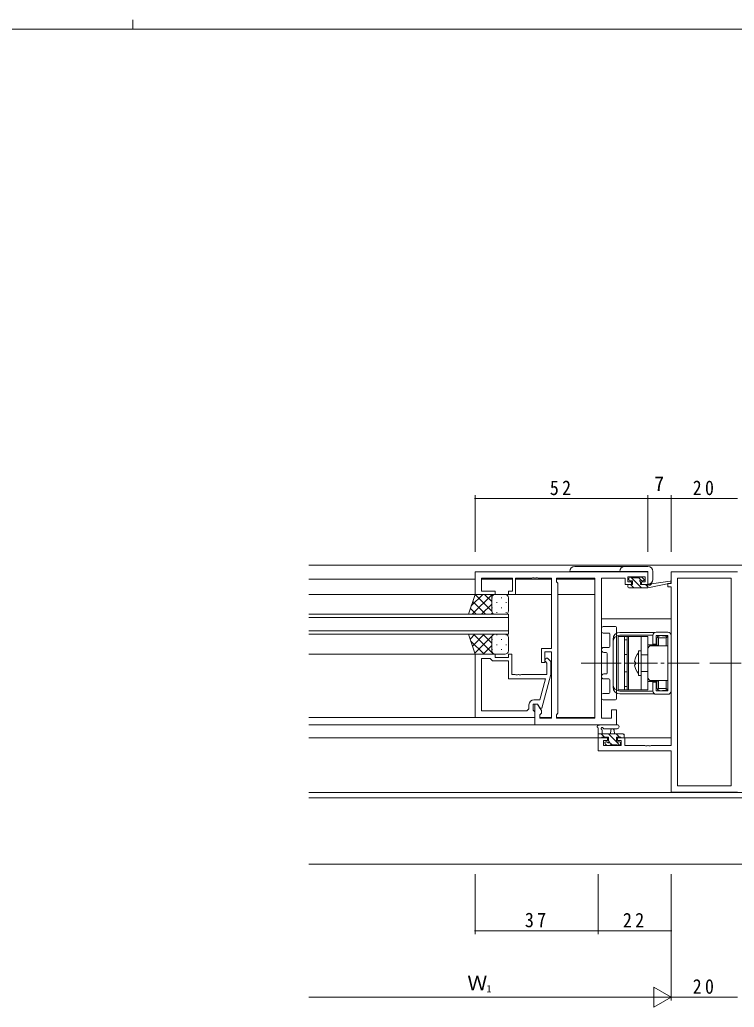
# Model space of a CAD drawing. Units: millimetres on the paper. Extents: x -397 to 397, y -282 to 282.
# Drawn here: x -42.9 to 172.1, y -15 to 282.1 of the extents above; entities that cross this region are included whole.
import ezdxf
from ezdxf.enums import TextEntityAlignment as Align

# ---------------------------------------------------------------- set-up
doc = ezdxf.new("R2010")
doc.units = ezdxf.units.MM
doc.linetypes.add('USER2', pattern=[13, 10, -1, 1, -1])
doc.linetypes.add('USER4', pattern=[4, 3, -1])
for name, color, linetype, lineweight in [('0-1_YKK_ZWAK', 7, 'Continuous', 18), ('0-3_YKK_11', 7, 'Continuous', 18), ('0-4_YKK_12', 2, 'Continuous', 18), ('0-6_YKK_13', 4, 'Continuous', 18), ('0-7_YKK_D', 6, 'Continuous', 18)]:
    doc.layers.add(name, color=color, linetype=linetype, lineweight=lineweight)
doc.styles.add('ＭＳ ゴシック', font='')
doc.styles.get('ＭＳ ゴシック').set_extended_font_data('MS Gothic')

msp = doc.modelspace()

# ---------------------------------------------------------------- linework, layer by layer
at = {"layer": '0-1_YKK_ZWAK'}
for p, q in [((376.092, 279.3), (-393.908, 279.3)), ((-8.894, 282.1), (-8.894, 279.3))]:
    msp.add_line(p, q, dxfattribs=at)
at = {"layer": '0-3_YKK_11'}
for p, q in [((94.12, 116.045), (94.12, 109.245)), ((146.12, 116.045), (94.12, 116.045)), ((146.12, 112.245), (146.12, 116.045)), ((153.12, 116.045), (173.12, 116.045)), ((153.12, 112.545), (153.12, 116.045)), ((96.05, 114.115), (105.32, 114.115)), ((96.05, 110.245), (96.05, 114.115)), ((105.32, 114.115), (105.32, 110.245)), ((106.32, 114.115), (111.162, 114.115)), ((106.32, 109.245), (106.32, 114.115)), ((111.162, 114.115), (111.345, 114.235)), ((111.345, 114.235), (111.895, 114.235)), ((111.895, 114.235), (112.078, 114.115)), ((112.078, 114.115), (112.162, 114.115)), ((112.162, 114.115), (112.345, 114.235)), ((112.345, 114.235), (112.895, 114.235)), ((112.895, 114.235), (113.078, 114.115)), ((113.078, 114.115), (117.12, 114.115)), ((117.12, 114.115), (117.12, 92.945)), ((118.62, 114.115), (118.62, 113.045)), ((130.19, 114.115), (118.62, 114.115)), ((118.62, 113.045), (119.05, 112.615)), ((130.19, 71.975), (130.19, 114.115)), ((130.19, 71.975), (130.19, 114.115)), ((132.12, 114.115), (139.32, 114.115)), ((132.12, 71.975), (132.12, 114.115)), ((139.32, 114.115), (139.32, 113.315)), ((139.32, 113.315), (139.32, 112.245)), ((140.12, 114.545), (145.32, 114.545)), ((140.12, 113.045), (140.12, 114.545)), ((141.22, 113.045), (140.12, 113.045)), ((141.22, 112.245), (141.22, 113.045)), ((144.22, 113.045), (144.22, 112.245)), ((145.32, 113.045), (144.22, 113.045)), ((145.32, 114.545), (145.32, 113.045)), ((155.05, 114.115), (155.05, 51.675)), ((171.19, 114.115), (155.05, 114.115)), ((171.19, 51.675), (171.19, 114.115)), ((171.19, 51.675), (171.19, 114.115)), ((100.12, 110.245), (96.05, 110.245)), ((100.12, 109.245), (100.12, 110.245)), ((104.12, 110.245), (104.12, 109.245)), ((105.32, 110.245), (104.12, 110.245)), ((119.05, 112.615), (119.05, 73.475)), ((139.32, 112.245), (141.22, 112.245)), ((144.22, 112.245), (146.12, 112.245)), ((152.12, 112.545), (153.12, 112.545)), ((152.12, 111.545), (152.12, 112.545)), ((153.12, 111.545), (152.12, 111.545)), ((153.12, 63.775), (153.12, 111.545)), ((94.12, 109.245), (100.12, 109.245)), ((104.12, 109.245), (106.32, 109.245)), ((114.12, 92.945), (114.12, 88.745)), ((117.12, 92.945), (114.12, 92.945)), ((94.12, 91.245), (100.12, 91.245)), ((94.12, 72.245), (94.12, 91.245)), ((96.05, 89.945), (96.05, 74.175)), ((98.62, 89.945), (96.05, 89.945)), ((96.05, 89.945), (96.05, 74.175)), ((98.82, 89.745), (98.62, 89.945)), ((99.32, 89.245), (98.82, 89.745)), ((104.12, 89.245), (99.32, 89.245)), ((100.12, 91.245), (100.12, 90.245)), ((100.12, 90.245), (104.12, 90.245)), ((104.12, 91.245), (105.12, 91.245)), ((104.12, 90.245), (104.12, 91.245)), ((104.12, 83.845), (104.12, 89.245)), ((105.12, 91.245), (105.12, 85.145)), ((115.12, 91.945), (117.12, 91.945)), ((115.12, 88.745), (115.12, 91.945)), ((116.144, 89.87), (116.92, 89.094)), ((117.12, 91.945), (117.12, 71.975)), ((114.12, 88.745), (115.12, 88.745)), ((115.72, 88.597), (115.296, 89.021)), ((115.72, 85.145), (115.72, 88.597)), ((116.92, 89.094), (116.92, 85.149)), ((115.328, 83.845), (104.12, 83.845)), ((105.12, 85.145), (106.162, 85.145)), ((106.162, 85.145), (106.345, 85.025)), ((106.345, 85.025), (106.895, 85.025)), ((106.895, 85.025), (107.078, 85.145)), ((107.078, 85.145), (107.162, 85.145)), ((107.162, 85.145), (107.345, 85.025)), ((107.345, 85.025), (107.895, 85.025)), ((107.895, 85.025), (108.078, 85.145)), ((108.078, 85.145), (115.72, 85.145)), ((113.64, 77.545), (115.328, 83.845)), ((116.92, 85.149), (114.213, 75.045)), ((111.82, 77.545), (113.64, 77.545)), ((110.32, 75.175), (110.32, 76.045)), ((111.62, 76.245), (111.62, 74.445)), ((112.92, 76.245), (111.62, 76.245)), ((111.62, 74.445), (111.82, 74.245)), ((112.12, 76.245), (112.12, 70.045)), ((112.92, 76.245), (112.12, 76.245)), ((114.05, 74.288), (112.92, 76.245)), ((113.613, 75.045), (112.92, 76.245)), ((114.213, 75.045), (113.613, 75.045)), ((114.05, 73.475), (114.05, 74.288)), ((135.12, 74.545), (135.12, 71.975)), ((136.62, 74.545), (135.12, 74.545)), ((136.62, 70.045), (136.62, 74.545)), ((112.12, 72.245), (94.12, 72.245)), ((96.05, 74.175), (109.32, 74.175)), ((111.82, 74.245), (112.12, 73.945)), ((112.12, 73.945), (112.12, 72.245)), ((113.62, 73.045), (114.05, 73.475)), ((113.62, 71.975), (113.62, 73.045)), ((117.12, 71.975), (113.62, 71.975)), ((119.05, 73.475), (118.62, 73.045)), ((118.62, 73.045), (118.62, 71.975)), ((118.62, 71.975), (130.19, 71.975)), ((135.12, 71.975), (132.12, 71.975)), ((112.12, 70.045), (136.62, 70.045)), ((131.12, 66.045), (133.92, 66.045)), ((131.12, 62.145), (131.12, 66.045)), ((133.92, 66.045), (133.92, 65.245)), ((136.92, 66.045), (139.22, 66.045)), ((136.92, 65.245), (136.92, 66.045)), ((139.22, 66.045), (139.22, 63.775)), ((132.75, 65.245), (132.75, 63.775)), ((133.92, 65.245), (132.75, 65.245)), ((132.75, 63.775), (138.02, 63.775)), ((138.02, 65.245), (136.92, 65.245)), ((138.02, 63.775), (138.02, 65.245)), ((139.22, 63.775), (145.162, 63.775)), ((145.162, 63.775), (145.345, 63.655)), ((145.345, 63.655), (145.895, 63.655)), ((145.895, 63.655), (146.078, 63.775)), ((146.078, 63.775), (146.162, 63.775)), ((146.162, 63.775), (146.345, 63.655)), ((146.345, 63.655), (146.895, 63.655)), ((146.895, 63.655), (147.078, 63.775)), ((147.078, 63.775), (153.12, 63.775)), ((153.12, 62.145), (131.12, 62.145)), ((153.12, 49.745), (153.12, 62.145)), ((155.05, 51.675), (171.19, 51.675)), ((173.12, 49.745), (153.12, 49.745))]:
    msp.add_line(p, q, dxfattribs=at)
for centre, radius, start, end in [((115.72, 89.445), 0.6, 44.99999, 225.00001), ((111.82, 76.045), 1.5, 90.00001, 179.99999), ((109.32, 75.175), 1, 270.00001, 359.99999)]:
    msp.add_arc(centre, radius, start, end, dxfattribs=at)
at = {"layer": '0-4_YKK_12'}
for p, q in [((44.12, 118.045), (282.12, 118.045)), ((44.12, 113.845), (94.12, 113.845)), ((105.318, 113.845), (96.051, 113.845)), ((117.118, 113.845), (106.321, 113.845)), ((130.19, 113.845), (118.621, 113.845)), ((117.12, 109.245), (44.12, 109.245)), ((130.19, 109.245), (119.05, 109.245)), ((44.12, 103.245), (104.12, 103.245)), ((104.12, 102.245), (44.12, 102.245)), ((104.12, 103.245), (104.12, 97.245)), ((153.12, 101.845), (132.12, 101.845)), ((44.12, 98.245), (104.12, 98.245)), ((104.12, 97.245), (44.12, 97.245)), ((44.12, 91.245), (94.62, 91.245)), ((44.12, 72.245), (112.12, 72.245)), ((117.118, 72.245), (113.621, 72.245)), ((130.19, 72.245), (118.621, 72.245)), ((44.12, 70.045), (112.42, 70.045)), ((44.12, 66.045), (134.22, 66.045)), ((153.12, 66.045), (136.62, 66.045)), ((282.12, 49.675), (44.12, 49.675)), ((282.12, 48.045), (44.12, 48.045)), ((282.12, 28.045), (44.12, 28.045))]:
    msp.add_line(p, q, dxfattribs=at)
at = {"layer": '0-6_YKK_13'}
for p, q in [((146.122, 116.165), (122.622, 116.165)), ((124.122, 117.665), (146.122, 117.665)), ((146.122, 112.265), (146.122, 116.165)), ((147.622, 116.165), (147.622, 113.765)), ((140.42, 113.645), (140.42, 114.145)), ((140.72, 114.445), (141.22, 114.445)), ((140.97, 114.445), (144.17, 111.245)), ((141.42, 114.245), (143.42, 114.245)), ((143.415, 114.245), (144.305, 113.355)), ((143.62, 114.445), (144.22, 114.445)), ((144.72, 113.345), (144.381, 113.345)), ((144.432, 114.357), (144.932, 113.857)), ((147.232, 112.419), (152.774, 113.242)), ((140.12, 111.545), (140.12, 111.945)), ((140.42, 112.245), (141.52, 112.245)), ((140.42, 111.245), (146.118, 111.245)), ((140.925, 112.245), (141.925, 111.245)), ((145.415, 112.245), (146.118, 111.542)), ((146.118, 111.245), (152.879, 112.652)), ((146.118, 112.245), (146.205, 112.259)), ((146.118, 111.245), (146.118, 112.245)), ((92.12, 103.245), (94.12, 109.245)), ((96.423, 109.245), (92.968, 105.79)), ((99.252, 109.245), (93.252, 103.245)), ((97.271, 103.245), (93.408, 107.109)), ((99.12, 104.225), (94.115, 109.23)), ((94.12, 109.245), (100.12, 109.245)), ((99.12, 107.054), (96.928, 109.245)), ((99.12, 108.245), (99.12, 104.245)), ((99.12, 108.245), (99.12, 104.245)), ((99.21, 108.325), (99.21, 108.125)), ((99.807, 109.195), (99.756, 109.245)), ((103.12, 109.245), (100.12, 109.245)), ((102.04, 108.325), (102.04, 108.125)), ((104.12, 104.245), (104.12, 108.245)), ((94.443, 103.245), (92.701, 104.988)), ((99.12, 106.285), (96.08, 103.245)), ((99.21, 105.295), (99.21, 105.095)), ((100.625, 106.91), (100.625, 106.71)), ((102.04, 105.295), (102.04, 105.095)), ((103.455, 106.91), (103.455, 106.71)), ((100.12, 103.245), (92.12, 103.245)), ((99.315, 103.652), (98.908, 103.245)), ((100.1, 103.245), (100.099, 103.246)), ((100.12, 103.245), (103.12, 103.245)), ((100.625, 103.88), (100.625, 103.68)), ((103.455, 103.88), (103.455, 103.68)), ((132.12, 98.115), (132.12, 99.045)), ((132.62, 99.545), (136.32, 99.545)), ((136.62, 99.245), (136.62, 77.845)), ((92.12, 97.245), (94.12, 91.245)), ((100.12, 97.245), (92.12, 97.245)), ((94.043, 97.245), (92.601, 95.803)), ((96.823, 91.245), (92.768, 95.3)), ((96.871, 97.245), (93.308, 93.682)), ((99.652, 91.245), (93.652, 97.245)), ((99.7, 97.245), (94.015, 91.56)), ((99.12, 94.605), (96.48, 97.245)), ((99.12, 92.245), (99.12, 96.245)), ((99.12, 92.245), (99.12, 96.245)), ((99.21, 95.595), (99.21, 95.795)), ((99.513, 97.04), (99.308, 97.245)), ((100.12, 97.245), (103.12, 97.245)), ((100.625, 97.01), (100.625, 97.21)), ((102.04, 95.595), (102.04, 95.795)), ((103.455, 97.01), (103.455, 97.188)), ((104.12, 96.245), (104.12, 92.245)), ((134.39, 97.615), (132.62, 97.615)), ((134.69, 93.595), (134.69, 97.315)), ((135.62, 95.795), (135.62, 81.295)), ((137.12, 96.545), (137.12, 80.545)), ((140.32, 96.545), (137.12, 96.545)), ((137.62, 97.795), (148.184, 97.795)), ((137.62, 96.945), (147.631, 96.945)), ((139.12, 80.545), (139.12, 96.545)), ((139.92, 95.545), (139.12, 95.545)), ((139.12, 95.545), (139.12, 81.545)), ((139.92, 96.545), (139.92, 80.545)), ((146.12, 96.545), (139.92, 96.545)), ((139.92, 81.545), (139.92, 95.545)), ((140.32, 80.545), (140.32, 96.545)), ((144.12, 80.545), (144.12, 96.545)), ((146.12, 80.545), (146.12, 96.545)), ((147.62, 94.295), (147.62, 96.895)), ((152.12, 97.895), (148.62, 97.895)), ((148.62, 96.895), (148.62, 94.295)), ((148.62, 96.895), (152.12, 96.895)), ((148.82, 94.045), (148.82, 95.995)), ((149.32, 96.195), (149.025, 96.49)), ((149.32, 96.195), (151.62, 96.195)), ((149.32, 93.795), (149.32, 96.195)), ((150.52, 96.895), (149.52, 96.895)), ((149.52, 96.895), (149.52, 96.695)), ((150.52, 96.895), (150.52, 96.795)), ((151.32, 96.795), (150.52, 96.795)), ((151.32, 96.695), (151.32, 96.795)), ((151.42, 96.695), (151.32, 96.695)), ((151.62, 96.195), (151.915, 96.49)), ((151.62, 96.195), (151.62, 93.795)), ((152.12, 80.195), (152.12, 96.895)), ((152.12, 81.095), (152.12, 95.995)), ((153.12, 80.195), (153.12, 96.895)), ((99.12, 93.837), (96.528, 91.245)), ((99.21, 92.565), (99.21, 92.765)), ((100.625, 93.98), (100.625, 94.18)), ((102.04, 92.565), (102.04, 92.765)), ((103.455, 93.98), (103.455, 94.18)), ((132.87, 93.295), (134.39, 93.295)), ((143.32, 92.295), (143.32, 84.795)), ((144.125, 92.295), (143.32, 92.295)), ((144.12, 91.045), (144.12, 92.295)), ((148.82, 94.045), (146.12, 94.045)), ((146.12, 92.795), (146.12, 84.295)), ((147.12, 93.795), (152.12, 93.795)), ((147.62, 94.295), (148.62, 94.295)), ((147.62, 94.045), (147.62, 93.795)), ((147.62, 94.045), (147.87, 93.795)), ((148.82, 94.045), (149.07, 93.795)), ((94.12, 91.245), (100.12, 91.245)), ((99.541, 91.43), (99.356, 91.245)), ((103.12, 91.245), (100.12, 91.245)), ((133.52, 91.795), (132.87, 91.795)), ((133.82, 85.595), (133.82, 91.495)), ((135.62, 88.545), (137.12, 88.545)), ((142.122, 89.093), (142.42, 88.795)), ((132.87, 85.295), (133.52, 85.295)), ((134.39, 83.795), (132.87, 83.795)), ((134.69, 79.775), (134.69, 83.495)), ((143.32, 84.795), (144.125, 84.795)), ((144.12, 84.795), (144.12, 86.045)), ((147.12, 83.295), (152.12, 83.295)), ((147.62, 83.295), (147.62, 83.045)), ((147.87, 83.295), (147.62, 83.045)), ((148.82, 83.045), (149.07, 83.295)), ((149.32, 83.295), (149.32, 80.895)), ((151.62, 83.295), (151.62, 80.895)), ((137.12, 80.545), (140.32, 80.545)), ((139.12, 81.545), (139.92, 81.545)), ((139.92, 80.545), (146.12, 80.545)), ((148.82, 83.045), (146.12, 83.045)), ((147.62, 82.795), (148.62, 82.795)), ((147.62, 80.195), (147.62, 82.795)), ((148.62, 82.795), (148.62, 80.195)), ((148.82, 81.095), (148.82, 83.045)), ((149.32, 80.895), (149.025, 80.6)), ((149.32, 80.895), (151.62, 80.895)), ((149.52, 80.195), (149.52, 80.395)), ((150.52, 80.195), (150.52, 80.295)), ((151.32, 80.295), (150.52, 80.295)), ((151.42, 80.395), (151.32, 80.395)), ((151.32, 80.395), (151.32, 80.295)), ((151.62, 80.895), (151.915, 80.6)), ((132.12, 78.045), (132.12, 78.975)), ((132.62, 79.475), (134.39, 79.475)), ((136.32, 77.545), (132.62, 77.545)), ((137.62, 80.145), (147.631, 80.145)), ((137.62, 79.295), (148.184, 79.295)), ((148.62, 80.195), (152.12, 80.195)), ((148.62, 79.195), (152.12, 79.195)), ((150.52, 80.195), (149.52, 80.195)), ((131.12, 66.345), (131.12, 69.026)), ((136.848, 70.045), (131.685, 70.045)), ((132.32, 68.426), (132.32, 67.245)), ((136.848, 68.845), (132.887, 68.843)), ((134.82, 67.245), (134.922, 68.39)), ((136.02, 67.245), (135.918, 68.39)), ((131.12, 67.245), (138.72, 67.245)), ((132.02, 66.045), (131.42, 66.045)), ((133.043, 66.245), (132.043, 67.245)), ((136.62, 64.914), (134.288, 67.245)), ((137.533, 66.245), (136.533, 67.245)), ((138.72, 66.045), (138.12, 66.045)), ((139.013, 67.011), (138.786, 67.238)), ((139.02, 66.945), (139.02, 66.345)), ((133.708, 63.833), (133.208, 64.333)), ((133.42, 64.845), (133.759, 64.845)), ((134.52, 63.745), (133.92, 63.745)), ((135.343, 63.945), (134.469, 64.82)), ((136.82, 63.945), (134.72, 63.945)), ((137.716, 63.818), (136.688, 64.845)), ((137.52, 63.745), (137.02, 63.745)), ((137.82, 64.545), (137.82, 64.045))]:
    msp.add_line(p, q, dxfattribs=at)
at = {"layer": '0-6_YKK_13', "linetype": 'USER4'}
for p, q in [((139.92, 91.145), (139.12, 91.145)), ((144.12, 91.045), (146.12, 91.045)), ((139.92, 85.945), (139.12, 85.945)), ((144.12, 86.045), (146.12, 86.045))]:
    msp.add_line(p, q, dxfattribs=at)
at = {"layer": '0-6_YKK_13', "linetype": 'USER2'}
for p, q in [((126.039, 88.545), (161.529, 88.545)), ((200.2, 88.545), (164.711, 88.545))]:
    msp.add_line(p, q, dxfattribs=at)
at = {"layer": '0-6_YKK_13'}
for points in [[(141.52, 112.245), (141.52, 113.345), (140.72, 113.345)], [(143.92, 112.884), (143.92, 112.245), (146.118, 112.245)], [(142.122, 87.998), (142.42, 88.295), (142.42, 88.795)], [(134.22, 65.306), (134.22, 66.245), (132.22, 66.245)], [(137.92, 66.245), (136.62, 66.245), (136.62, 64.845), (137.52, 64.845)]]:
    msp.add_lwpolyline(points, dxfattribs=at)
for centre, radius, start, end in [((124.122, 116.165), 1.5, 90, 180), ((139.122, 116.165), 1.5, 90, 180), ((146.122, 116.165), 1.5, 0, 90), ((140.72, 114.145), 0.3, 90, 180), ((140.72, 113.645), 0.3, 180, 270), ((141.22, 114.245), 0.2, 0, 90), ((143.62, 114.245), 0.2, 90, 180), ((143.92, 113.345), 0.25, 33.05573, 236.94427), ((143.62, 112.884), 0.3, 0, 56.94427), ((144.381, 113.645), 0.3, 213.05573, 270), ((144.22, 114.145), 0.3, 45, 90), ((144.72, 113.645), 0.3, 270, 45), ((146.122, 113.765), 1.5, 270, 0), ((152.818, 112.945), 0.3, 281.74981, 98.44936), ((140.42, 111.945), 0.3, 90, 180), ((140.42, 111.545), 0.3, 180, 270), ((146.253, 111.963), 0.3, 39.19754, 99.19754), ((146.718, 112.342), 0.3, 219.19754, 338.44936), ((147.276, 112.122), 0.3, 98.44936, 158.44936), ((100.12, 108.245), 1, 90.0001, 180.0001), ((100.12, 108.245), 1, 90.0001, 180.0001), ((103.12, 108.245), 1, 0.0001, 90.0001), ((100.12, 104.245), 1, 180.0001, 270.0001), ((100.12, 104.245), 1, 180.0001, 270.0001), ((103.12, 104.245), 1, 270.0001, 0.0001), ((132.62, 99.045), 0.5, 90, 180), ((132.62, 98.115), 0.5, 180, 270), ((136.32, 99.245), 0.3, 0, 90), ((100.12, 96.245), 1, 89.9999, 179.9999), ((100.12, 96.245), 1, 89.9999, 179.9999), ((103.12, 96.245), 1, 359.9999, 89.9999), ((134.39, 97.315), 0.3, 360, 90), ((137.62, 95.795), 2, 90, 180), ((137.62, 94.945), 2, 90, 180), ((148.62, 96.895), 1, 90, 180), ((149.52, 95.995), 0.7, 90, 180), ((151.42, 95.995), 0.7, 0, 90), ((152.12, 96.895), 1, 0, 90), ((100.12, 92.245), 1, 179.9999, 269.9999), ((100.12, 92.245), 1, 179.9999, 269.9999), ((103.12, 92.245), 1, 269.9999, 359.9999), ((132.87, 92.545), 0.75, 90, 270), ((134.39, 93.595), 0.3, 270, 0), ((147.12, 92.795), 1, 90, 180), ((133.52, 91.495), 0.3, 0, 90), ((146.7, 88.545), 4.61, 137.15439, 173.18067), ((146.7, 88.545), 4.61, 186.81933, 222.84561), ((132.87, 84.545), 0.75, 90, 270), ((133.52, 85.595), 0.3, 270, 360), ((134.39, 83.495), 0.3, 360, 90), ((147.12, 84.295), 1, 180, 270), ((137.62, 82.145), 2, 180, 270), ((137.62, 81.295), 2, 180, 270), ((149.52, 81.095), 0.7, 180, 270), ((151.42, 81.095), 0.7, 270, 0), ((132.62, 78.975), 0.5, 90, 180), ((132.62, 78.045), 0.5, 180, 270), ((134.39, 79.775), 0.3, 270, 0), ((136.32, 77.845), 0.3, 270, 0), ((148.62, 80.195), 1, 180, 270), ((152.12, 80.195), 1, 270, 0), ((131.12, 69.545), 0.3, 79.47122, 240), ((130.82, 69.026), 0.3, 0, 60), ((131.229, 70.135), 0.3, 259.47122, 319.47122), ((131.685, 69.745), 0.3, 90, 139.47122), ((132.32, 68.945), 0.3, 19.18976, 240), ((132.02, 68.426), 0.3, 0, 60), ((132.886, 69.143), 0.3, 199.18976, 270.04023), ((135.42, 68.345), 0.5, 5.09207, 174.90793), ((136.847, 69.445), 0.6, 270.04023, 90.04023), ((131.42, 66.345), 0.3, 180, 270), ((132.02, 66.245), 0.2, 270, 0), ((138.12, 66.245), 0.2, 180, 270), ((138.72, 66.945), 0.3, 0, 90), ((138.72, 66.345), 0.3, 270, 0), ((133.42, 64.545), 0.3, 90, 225), ((133.92, 64.045), 0.3, 225, 270), ((133.759, 64.545), 0.3, 33.05573, 90), ((134.22, 64.845), 0.25, 213.05573, 56.94427), ((134.52, 65.306), 0.3, 180, 236.94427), ((134.52, 63.945), 0.2, 270, 0), ((137.02, 63.945), 0.2, 180, 270), ((137.52, 64.545), 0.3, 0, 90), ((137.52, 64.045), 0.3, 270, 0)]:
    msp.add_arc(centre, radius, start, end, dxfattribs=at)
at = {"layer": '0-7_YKK_D'}
for p, q in [((94.12, 122.045), (94.12, 139.045)), ((146.12, 138.045), (94.12, 138.045)), ((146.12, 122.045), (146.12, 139.045)), ((146.122, 122.045), (146.122, 139.045)), ((146.122, 138.045), (153.12, 138.045)), ((153.12, 122.045), (153.12, 139.045)), ((153.12, 122.045), (153.12, 139.045)), ((153.12, 138.045), (173.12, 138.045)), ((94.12, 25.045), (94.12, 7.045)), ((131.12, 25.045), (131.12, 7.045)), ((131.12, 25.045), (131.12, 7.045)), ((153.12, 25.045), (153.12, 7.045)), ((153.12, 25.045), (153.12, -12.955)), ((153.12, 25.045), (153.12, -12.955)), ((131.12, 8.045), (94.12, 8.045)), ((153.12, 8.045), (131.12, 8.045)), ((147.924, -8.955), (147.924, -14.955)), ((153.12, -11.955), (147.924, -8.955)), ((44.12, -11.955), (147.12, -11.955)), ((153.12, -11.955), (142.728, -11.955)), ((153.12, -11.955), (147.924, -14.955)), ((173.12, -11.955), (153.12, -11.955))]:
    msp.add_line(p, q, dxfattribs=at)
for centre, start, end in [((94.12, 138.045), 0, 180), ((94.12, 138.045), 180, 0), ((146.12, 138.045), 0, 180), ((146.12, 138.045), 180, 0), ((146.122, 138.045), 0, 180), ((146.122, 138.045), 180, 0), ((153.12, 138.045), 0, 180), ((153.12, 138.045), 0, 180), ((153.12, 138.045), 180, 0), ((153.12, 138.045), 180, 0), ((94.12, 8.045), 0, 180), ((94.12, 8.045), 180, 0), ((131.12, 8.045), 0, 180), ((131.12, 8.045), 0, 180), ((131.12, 8.045), 180, 0), ((131.12, 8.045), 180, 0), ((153.12, 8.045), 0, 180), ((153.12, 8.045), 180, 0)]:
    msp.add_arc(centre, 0.106, start, end, dxfattribs=at)

# ---------------------------------------------------------------- texts
at = {"layer": '0-7_YKK_D', "color": 7, "style": 'ＭＳ ゴシック'}
for s, height, p in [('7', 4.399, (148.021, 139.045)), ('Ｗ', 4.399, (91.78, -11.155)), ('1', 2.199, (97.54, -11.155))]:
    msp.add_text(s, height=height, dxfattribs=at).set_placement(p, align=Align.BOTTOM_LEFT)
at = {"layer": '0-7_YKK_D', "color": 7, "char_height": 4.399, "attachment_point": 7, "style": 'ＭＳ ゴシック'}
for s, insert in [('\\T1.37;\\W0.9;52', (116.6, 139.045)), ('\\T1.37;\\W0.9;20', (159.6, 139.045)), ('\\T1.37;\\W0.9;37', (109.1, 9.045)), ('\\T1.37;\\W0.9;22', (138.6, 9.045)), ('\\T1.37;\\W0.9;20', (159.6, -10.955))]:
    msp.add_mtext(s, dxfattribs=dict(at, insert=insert))

doc.saveas('drawing.dxf')
